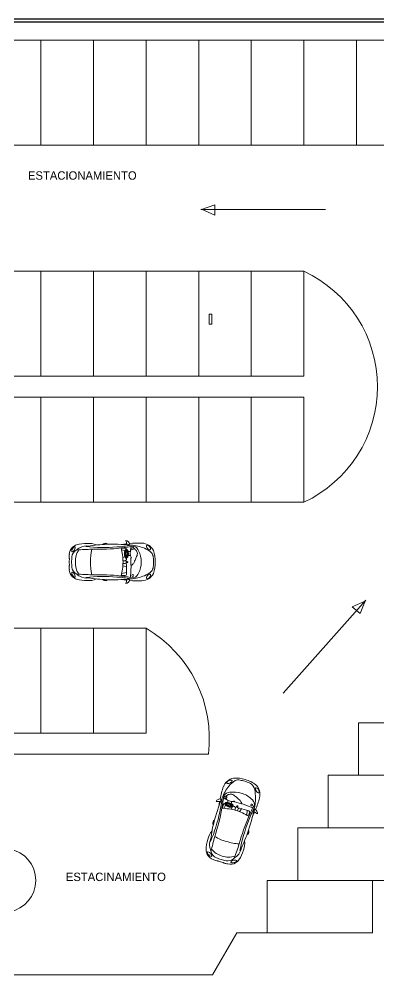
# Model space of a CAD drawing. Header units: millimetres. Extents: x 255 to 764, y 60 to 269.
# Drawn here: x 310.15 to 327.25, y 177.73 to 223.23 of the extents above; entities that cross this region are included whole.
import ezdxf

# ---------------------------------------------------------------- set-up
doc = ezdxf.new("R2010")
doc.units = ezdxf.units.MM
for name, color, linetype, lineweight in [('ARBOLES A', 1, 'Continuous', 9), ('AUTOS', 1, 'Continuous', 9), ('BANQUETA', 2, 'Continuous', 20), ('CANCHAS', 1, 'Continuous', 9), ('HATCH', 1, 'Continuous', 9), ('TEXTO 01', 3, 'Continuous', 30), ('TEXTO 02', 1, 'Continuous', 13)]:
    doc.layers.add(name, color=color, linetype=linetype, lineweight=lineweight)

# ---------------------------------------------------------------- blocks, each defined once
blk = doc.blocks.new('newbp')
at = {"linetype": 'Continuous'}
for p, q in [((-0.912, 0.75), (-0.86, 0.936)), ((-0.912, 0.75), (-1.017, 0.773)), ((-1.002, 0.77), (-1.016, 0.74)), ((-0.877, 0.539), (-0.877, 0.119)), ((-0.877, 0.459), (-0.672, 0.505)), ((-0.652, 0.589), (-0.827, 0.589)), ((-0.892, 0.034), (-0.92, 0.028)), ((-0.876, 0.198), (-0.723, 0.166)), ((-0.827, 0.069), (-0.731, 0.069)), ((-0.892, -0.023), (-0.92, -0.017)), ((-0.91, -0.297), (-0.888, -0.197)), ((-0.899, -0.296), (-0.877, -0.196)), ((-0.877, -0.235), (-0.847, -0.228)), ((-0.822, -0.222), (-0.721, -0.2)), ((-1.064, -0.553), (-1.084, -0.679)), ((-0.912, -0.756), (-1.017, -0.779)), ((-1.002, -0.776), (-1.016, -0.747)), ((-0.912, -0.756), (-0.86, -0.943)), ((-0.904, -0.456), (-0.888, -0.536)), ((-0.893, -0.455), (-0.877, -0.535)), ((-0.869, -0.497), (-0.841, -0.503)), ((-0.817, -0.508), (-0.665, -0.54))]:
    blk.add_line(p, q, dxfattribs=at)
for p, q in [((-1.055, 0.668), (-1.093, 0.141)), ((-1.077, 0.127), (-1.07, -0.16)), ((-0.963, -0.288), (-1.054, -0.293)), ((-0.908, -0.286), (-0.939, -0.287)), ((-0.958, -0.463), (-1.055, -0.455)), ((-0.902, -0.467), (-0.933, -0.465))]:
    blk.add_line(p, q)
for points in [[(-0.731, -0.061), (-0.827, -0.061, 0.414214), (-0.877, -0.111), (-0.877, -0.172)], [(-0.877, -0.556, 0.414214), (-0.827, -0.606), (-0.68, -0.606)]]:
    blk.add_lwpolyline(points, format="xyb", dxfattribs=at)
for points in [[(-0.877, -0.196), (-0.877, -0.235)], [(-0.877, -0.513), (-0.877, -0.535)]]:
    blk.add_lwpolyline(points, dxfattribs=at)
for centre, radius, start, end in [((-0.845, 0.765), 0.172, 94.8358, 177.4105), ((-0.825, 0.038), 1.316, 159.343, 181.797), ((-1.528, 0.227), 0.596, 93.1042, 152.5294), ((-1.416, -0.145), 0.781, 108.4873, 134.9605), ((-0.943, -1.167), 1.905, 94.045, 112.2344), ((-1.391, -2.848), 3.675, 84.0793, 92.6383), ((-0.426, -0.003), 1.099, 153.8158, 180.034), ((-1.049, 0.333), 0.394, 113.5432, 157.7315), ((0.434, 9.601), 9.056, 259.568, 263.1462), ((-0.295, -6.336), 7.112, 86.9826, 96.3138), ((-0.206, 5.111), 4.464, 258.7428, 266.7414), ((-1.391, -2.848), 3.675, 79.4187, 82.3204), ((-0.827, 0.539), 0.05, 90, 180), ((2.043, -0.084), 2.778, 165.5534, 178.3371), ((0.347, 9.038), 8.487, 263.2731, 271.8915), ((0.142, 7.376), 6.748, 264.8845, 276.3963), ((-0.008, 0.773), 0.0318, 97.347, 181.047), ((-0.005, 0.782), 0.0102, 105.925, 249.0437), ((0.039, 0.659), 0.154, 42.3185, 109.578), ((0.029, 0.665), 0.132, 87.1047, 105.925), ((0.04, 0.731), 0.0661, 63.2181, 93.6483), ((0.061, 0.773), 0.0191, 341.3047, 62.6447), ((-0.187, -4.943), 5.716, 79.1065, 87.3355), ((0.771, -0.039), 0.851, 85.5476, 113.8305), ((-1.267, 0.067), 1.956, 357.937, 14.4502), ((-1.575, -60.4), 60.995, 87.30608, 87.93042), ((0.845, 0.056), 0.642, 61.3785, 96.9532), ((0.88, -0.576), 1.387, 72.3333, 91.7581), ((0.666, -0.272), 1.016, 50.3417, 61.3785), ((0.503, 0.041), 0.848, 357.0193, 35.4395), ((1.172, 0.342), 0.423, 44.6346, 72.3333), ((1.145, 0.198), 0.355, 3.2978, 61.4623), ((1.138, 0.302), 0.476, 3.7909, 45.1844), ((-0.688, 0.035), 1.374, 172.7936, 181.5977), ((-1.713, 0.186), 0.338, 138.9346, 176.4235), ((-0.92, 0.006), 0.0224, 90, 270), ((-0.892, 0.006), 0.0281, 247.3801, 112.6199), ((-0.827, 0.119), 0.05, 180, 270), ((-12.519, -0.99), 14.07, 4.0226, 4.9268), ((1.53, 0.182), 0.0938, 331.033, 350.1956), ((2.084, 0.13), 0.472, 179.1597, 182.63), ((0.197, 0.166), 1.425, 0.0094, 6.7284), ((0.778, 0.022), 0.839, 358.2457, 5.8814), ((-0.825, -0.045), 1.316, 178.203, 200.657), ((-0.688, -0.042), 1.374, 178.4023, 187.2064), ((-1.713, -0.193), 0.338, 183.5765, 221.0654), ((-1.416, 0.138), 0.781, 225.0395, 251.5127), ((-0.426, -0.004), 1.099, 179.966, 206.1842), ((2.043, 0.077), 2.778, 181.6629, 194.4466), ((-1.267, -0.074), 1.956, 345.5498, 2.063), ((0.503, -0.047), 0.848, 324.5605, 2.9807), ((1.145, -0.204), 0.355, 298.5377, 356.7022), ((1.138, -0.308), 0.476, 314.8156, 356.2091), ((-12.519, 0.984), 14.07, 355.0732, 355.9774), ((2.084, -0.137), 0.472, 177.37, 180.8403), ((1.53, -0.189), 0.0938, 9.8044, 28.967), ((0.778, -0.029), 0.839, 354.1186, 1.7543), ((0.197, -0.173), 1.425, 353.2716, 359.9906), ((-1.528, -0.234), 0.596, 207.4706, 266.8958), ((-0.943, 1.16), 1.905, 247.7656, 265.955), ((-1.391, 2.841), 3.675, 267.3617, 275.9207), ((-1.049, -0.34), 0.394, 202.2685, 246.4568), ((0.434, -9.608), 9.056, 96.8538, 100.432), ((-0.206, -5.118), 4.464, 93.2586, 101.2572), ((-0.295, 6.329), 7.112, 263.6862, 273.0174), ((-0.845, -0.772), 0.172, 182.5895, 265.1642), ((-1.391, 2.841), 3.675, 277.6796, 280.5813), ((0.347, -9.044), 8.487, 88.1085, 96.7269), ((0.142, -7.382), 6.748, 83.6037, 95.1155), ((-0.008, -0.779), 0.0318, 178.953, 262.653), ((-0.005, -0.789), 0.0102, 110.9563, 254.075), ((0.039, -0.666), 0.154, 250.422, 317.6815), ((0.029, -0.671), 0.132, 254.075, 272.8953), ((0.04, -0.737), 0.0661, 266.3517, 296.7819), ((0.061, -0.78), 0.0191, 297.3553, 18.6953), ((-0.187, 4.936), 5.716, 272.6645, 280.8935), ((0.771, 0.032), 0.851, 246.1695, 274.4524), ((-1.575, 60.394), 60.995, 272.06958, 272.69392), ((0.845, -0.062), 0.642, 263.0468, 298.6215), ((0.88, 0.569), 1.387, 268.2419, 287.6667), ((0.666, 0.266), 1.016, 298.6215, 309.6583), ((1.172, -0.348), 0.423, 287.6667, 315.3654)]:
    blk.add_arc(centre, radius, start, end, dxfattribs=at)
for centre, major_axis, ratio in [((-1.845, 0.63), (-0.083, -0.0937), 0.463754), ((1.432, 0.551), (-0.061, 0.112), 0.405921)]:
    blk.add_ellipse(centre, major_axis=major_axis, ratio=ratio, dxfattribs=at)
for centre in [(-1.157, 0.583), (-1.157, -0.595)]:
    blk.add_ellipse(centre, major_axis=(0, 0.0429), ratio=0.983266, start_param=4.712389, end_param=10.995574)
at = {"linetype": 'Continuous', "extrusion": (0, 0, -1)}
for centre, major_axis, ratio in [((-1.845, -0.637), (-0.083, 0.0937), 0.463754), ((1.432, -0.557), (-0.061, -0.112), 0.405921)]:
    blk.add_ellipse(centre, major_axis=major_axis, ratio=ratio, dxfattribs=at)
for points, knots in [([(-1.077, 0.127), (-1.08, 0.133), (-1.1, 0.15), (-1.144, 0.115), (-1.18, 0.072), (-1.223, -0.001), (-1.273, -0.105), (-1.318, -0.221), (-1.36, -0.328), (-1.36, -0.418), (-1.323, -0.493), (-1.275, -0.55), (-1.223, -0.585), (-1.193, -0.622), (-1.178, -0.647), (-1.165, -0.693)], [0, 0, 0, 0, 0.527288, 1.647451, 3.487558, 5.099073, 7.968657, 12.238313, 14.475187, 16.613757, 18.744202, 20.639343, 22.223389, 23.452731, 24.286529, 24.286529, 24.286529, 24.286529]), ([(-1.064, -0.553), (-1.068, -0.556), (-1.074, -0.561), (-1.09, -0.565), (-1.091, -0.555), (-1.09, -0.549), (-1.084, -0.542), (-1.074, -0.534), (-1.065, -0.513), (-1.054, -0.475), (-1.047, -0.407), (-1.047, -0.336), (-1.059, -0.269), (-1.08, -0.228), (-1.088, -0.195), (-1.105, -0.188), (-1.099, -0.183), (-1.093, -0.18), (-1.084, -0.181), (-1.077, -0.178), (-1.065, -0.181), (-1.07, -0.166), (-1.07, -0.16)], [0, 0, 0, 0, 0.0138597, 0.0278304, 0.0329137, 0.0379971, 0.0465756, 0.0592704, 0.0762214, 0.1105991, 0.1789801, 0.2766959, 0.3173629, 0.3800771, 0.4110544, 0.4160421, 0.4210284, 0.4277212, 0.4387433, 0.4448131, 0.4508005, 0.4694463, 0.4694463, 0.4694463, 0.4694463]), ([(-0.963, -0.295), (-0.965, -0.308), (-0.954, -0.235), (-0.937, -0.215), (-0.911, -0.179), (-0.882, -0.17), (-0.85, -0.176), (-0.829, -0.211), (-0.799, -0.257), (-0.788, -0.322), (-0.788, -0.395), (-0.797, -0.462), (-0.818, -0.517), (-0.844, -0.55), (-0.872, -0.561), (-0.892, -0.557), (-0.911, -0.55), (-0.925, -0.529), (-0.95, -0.494), (-0.965, -0.414), (-0.974, -0.382), (-0.961, -0.282), (-0.963, -0.295)], [0, 0, 0, 0, 0.03969, 0.089634, 0.13125, 0.1542862, 0.1797268, 0.2207266, 0.2680991, 0.3447665, 0.4095645, 0.4843001, 0.541515, 0.5817687, 0.6060665, 0.6262474, 0.6436722, 0.6634686, 0.6988791, 0.7758465, 0.8696394, 0.907731, 0.907731, 0.907731, 0.907731]), ([(-0.938, -0.293), (-0.938, -0.289), (-0.937, -0.284), (-0.935, -0.274), (-0.934, -0.268), (-0.93, -0.253), (-0.928, -0.246), (-0.924, -0.237), (-0.922, -0.235), (-0.918, -0.229), (-0.916, -0.227), (-0.91, -0.219), (-0.906, -0.213), (-0.899, -0.206), (-0.896, -0.203), (-0.892, -0.2), (-0.89, -0.199), (-0.886, -0.197), (-0.884, -0.197), (-0.879, -0.196), (-0.875, -0.196), (-0.871, -0.198), (-0.87, -0.198), (-0.867, -0.199), (-0.865, -0.201), (-0.861, -0.206), (-0.858, -0.209), (-0.853, -0.218), (-0.85, -0.223), (-0.844, -0.232), (-0.841, -0.237), (-0.835, -0.247), (-0.832, -0.253), (-0.827, -0.264), (-0.824, -0.27), (-0.82, -0.282), (-0.819, -0.289), (-0.815, -0.309), (-0.814, -0.323), (-0.812, -0.352), (-0.812, -0.366), (-0.814, -0.41), (-0.818, -0.438), (-0.829, -0.476), (-0.833, -0.486), (-0.84, -0.501), (-0.843, -0.506), (-0.849, -0.516), (-0.852, -0.52), (-0.858, -0.527), (-0.861, -0.529), (-0.867, -0.533), (-0.871, -0.534), (-0.874, -0.535), (-0.875, -0.535), (-0.879, -0.535), (-0.881, -0.534), (-0.885, -0.533), (-0.888, -0.532), (-0.892, -0.531), (-0.894, -0.53), (-0.895, -0.529), (-0.895, -0.529), (-0.896, -0.529), (-0.897, -0.528), (-0.899, -0.526), (-0.9, -0.523), (-0.904, -0.518), (-0.905, -0.516), (-0.908, -0.511), (-0.91, -0.509), (-0.914, -0.503), (-0.917, -0.498), (-0.921, -0.49), (-0.923, -0.486), (-0.926, -0.476), (-0.928, -0.471), (-0.933, -0.456), (-0.935, -0.445), (-0.938, -0.429), (-0.94, -0.423), (-0.942, -0.413), (-0.943, -0.408), (-0.945, -0.395), (-0.946, -0.387), (-0.946, -0.369), (-0.945, -0.363), (-0.945, -0.351), (-0.944, -0.345), (-0.942, -0.326), (-0.94, -0.309), (-0.939, -0.298), (-0.939, -0.296), (-0.938, -0.295), (-0.938, -0.294), (-0.938, -0.293), (-0.938, -0.293), (-0.938, -0.293)], [0.497033, 0.497033, 0.497033, 0.497033, 0.723444, 0.723444, 0.974636, 0.974636, 1.50964, 1.50964, 2.044645, 2.044645, 2.271061, 2.271061, 2.862376, 2.862376, 3.217654, 3.217654, 3.537253, 3.537253, 3.856852, 3.856852, 4.368613, 4.368613, 4.584627, 4.584627, 4.99269, 4.99269, 5.400753, 5.400753, 5.808816, 5.808816, 6.216879, 6.216879, 6.778716, 6.778716, 7.350371, 7.350371, 7.922025, 7.922025, 9.065335, 9.065335, 10.208644, 10.208644, 12.495263, 12.495263, 13.409896, 13.409896, 13.929088, 13.929088, 14.44828, 14.44828, 14.909885, 14.909885, 15.371489, 15.371489, 15.62524, 15.62524, 15.87899, 15.87899, 16.120875, 16.120875, 16.36276, 16.36276, 16.51635, 16.51635, 16.669941, 16.669941, 16.921521, 16.921521, 17.136676, 17.136676, 17.351831, 17.351831, 17.782142, 17.782142, 18.204974, 18.204974, 18.627807, 18.627807, 19.473473, 19.473473, 19.978923, 19.978923, 20.484372, 20.484372, 21.475119, 21.475119, 21.859144, 21.859144, 22.162884, 22.162884, 22.770362, 22.770362, 22.900493, 22.900493, 22.951221, 22.951221, 22.964298, 22.964298, 22.964298, 22.964298]), ([(-0.904, -0.456), (-0.906, -0.449), (-0.907, -0.442), (-0.91, -0.43), (-0.911, -0.424), (-0.913, -0.414), (-0.914, -0.409), (-0.917, -0.396), (-0.918, -0.388), (-0.917, -0.37), (-0.917, -0.364), (-0.916, -0.352), (-0.916, -0.346), (-0.914, -0.326), (-0.912, -0.31), (-0.91, -0.299), (-0.91, -0.298), (-0.91, -0.297)], [18.939067, 18.939067, 18.939067, 18.939067, 19.473473, 19.473473, 19.978923, 19.978923, 20.484372, 20.484372, 21.475119, 21.475119, 21.859144, 21.859144, 22.162884, 22.162884, 22.770362, 22.770362, 22.871566, 22.871566, 22.871566, 22.871566]), ([(-0.893, -0.455), (-0.895, -0.448), (-0.896, -0.442), (-0.899, -0.429), (-0.9, -0.423), (-0.902, -0.413), (-0.903, -0.408), (-0.906, -0.395), (-0.907, -0.387), (-0.906, -0.369), (-0.906, -0.363), (-0.905, -0.351), (-0.905, -0.345), (-0.903, -0.326), (-0.901, -0.309), (-0.899, -0.298), (-0.899, -0.297), (-0.899, -0.296)], [18.939067, 18.939067, 18.939067, 18.939067, 19.473473, 19.473473, 19.978923, 19.978923, 20.484372, 20.484372, 21.475119, 21.475119, 21.859144, 21.859144, 22.162884, 22.162884, 22.770362, 22.770362, 22.871566, 22.871566, 22.871566, 22.871566]), ([(-0.883, -0.222), (-0.882, -0.225), (-0.88, -0.227), (-0.875, -0.234), (-0.873, -0.239), (-0.867, -0.249), (-0.863, -0.255), (-0.858, -0.266), (-0.856, -0.272), (-0.852, -0.284), (-0.85, -0.291), (-0.847, -0.311), (-0.845, -0.325), (-0.844, -0.354), (-0.844, -0.368), (-0.846, -0.412), (-0.85, -0.44), (-0.86, -0.478), (-0.864, -0.488), (-0.871, -0.503), (-0.874, -0.508), (-0.878, -0.515), (-0.88, -0.517), (-0.881, -0.518)], [5.596292, 5.596292, 5.596292, 5.596292, 5.808816, 5.808816, 6.216879, 6.216879, 6.778716, 6.778716, 7.350371, 7.350371, 7.922025, 7.922025, 9.065335, 9.065335, 10.208644, 10.208644, 12.495263, 12.495263, 13.409896, 13.409896, 13.929088, 13.929088, 14.118229, 14.118229, 14.118229, 14.118229])]:
    blk.add_open_spline(points, degree=3, knots=knots)
blk = doc.blocks.new('AutoP31 Planta Beetle')
at = {"xscale": 1.088628099999994, "yscale": 1.088628099999994, "zscale": 1.0886281, "rotation": 180}
blk.add_blockref('newbp', (1.766, 1.019), dxfattribs=at)

msp = doc.modelspace()

# ---------------------------------------------------------------- linework, layer by layer
at = {"layer": 'ARBOLES A'}
msp.add_lwpolyline([(319.186, 209.189), (319.303, 209.189), (319.303, 208.705), (319.186, 208.705)], close=True, dxfattribs=at)
at = {"layer": 'AUTOS'}
for p, q in [((332.722, 189.729), (326.278, 189.729)), ((331.278, 187.229), (324.835, 187.229)), ((329.835, 184.729), (323.392, 184.729)), ((328.392, 182.229), (321.948, 182.229)), ((320.505, 179.729), (319.35, 177.729)), ((326.948, 179.729), (320.505, 179.729))]:
    msp.add_line(p, q, dxfattribs=at)
for centre, radius, start, end in [((321.115, 205.729), 6.071, 295.0576, 64.9424), ((313.103, 188.979), 6.088, 352.9241, 59.5742)]:
    msp.add_arc(centre, radius, start, end, dxfattribs=at)
at = {"layer": 'BANQUETA'}
msp.add_line((279.686, 177.729), (319.35, 177.729), dxfattribs=at)
msp.add_arc((309.411, 182.229), 1.525, 280.3889, 79.6111, dxfattribs=at)
at = {"layer": 'CANCHAS'}
for p, q in [((291.186, 222.229), (333.686, 222.229)), ((311.186, 217.229), (311.186, 222.229)), ((313.686, 217.229), (313.686, 222.229)), ((316.186, 217.229), (316.186, 222.229)), ((318.686, 217.229), (318.686, 222.229)), ((321.186, 217.229), (321.186, 222.229)), ((323.686, 217.229), (323.686, 222.229)), ((326.186, 217.229), (326.186, 222.229)), ((291.186, 217.229), (340.712, 217.229)), ((291.186, 211.229), (323.686, 211.229)), ((311.186, 206.229), (311.186, 211.229)), ((313.686, 206.229), (313.686, 211.229)), ((316.186, 206.229), (316.186, 211.229)), ((318.686, 206.229), (318.686, 211.229)), ((321.186, 206.229), (321.186, 211.229)), ((323.686, 206.229), (323.686, 211.229)), ((291.186, 206.229), (323.686, 206.229)), ((291.186, 205.229), (323.686, 205.229)), ((311.186, 200.229), (311.186, 205.229)), ((313.686, 200.229), (313.686, 205.229)), ((316.186, 200.229), (316.186, 205.229)), ((318.686, 200.229), (318.686, 205.229)), ((321.186, 200.229), (321.186, 205.229)), ((323.686, 200.229), (323.686, 205.229)), ((291.186, 200.229), (323.686, 200.229)), ((291.186, 194.229), (316.186, 194.229)), ((311.186, 189.229), (311.186, 194.229)), ((313.686, 189.229), (313.686, 194.229)), ((316.186, 189.229), (316.186, 194.229)), ((326.278, 187.229), (326.278, 189.729)), ((291.186, 189.229), (316.186, 189.229)), ((285.709, 188.229), (319.145, 188.229)), ((324.835, 184.729), (324.835, 187.229)), ((323.392, 182.229), (323.392, 184.729)), ((321.948, 179.729), (321.948, 182.229)), ((326.948, 179.729), (326.948, 182.229))]:
    msp.add_line(p, q, dxfattribs=at)
at = {"layer": 'HATCH', "lineweight": 0}
for p, q in [((319.456, 214.394), (318.812, 214.16)), ((319.456, 213.897), (319.456, 214.394)), ((324.711, 214.166), (318.791, 214.166)), ((318.812, 214.189), (319.456, 213.897)), ((322.699, 191.147), (326.629, 195.574)), ((326.633, 195.543), (325.987, 195.255)), ((325.987, 195.255), (326.358, 194.925)), ((326.358, 194.925), (326.611, 195.562))]:
    msp.add_line(p, q, dxfattribs=at)
at = {"layer": 'TEXTO 01'}
for p, q in [((349.504, 223.229), (271.536, 223.229)), ((349.464, 223.079), (271.686, 223.079))]:
    msp.add_line(p, q, dxfattribs=at)

# ---------------------------------------------------------------- block references
at = {"layer": 'AUTOS'}
msp.add_blockref('AutoP31 Planta Beetle', (312.525, 196.362), dxfattribs=at)
at = {"layer": 'AUTOS', "rotation": 73.22242607081161}
msp.add_blockref('AutoP31 Planta Beetle', (320.698, 182.809), dxfattribs=at)

# ---------------------------------------------------------------- texts
at = {"layer": 'TEXTO 02', "char_height": 0.4, "width": 25.7414, "attachment_point": 1}
for s, insert in [('ESTACIONAMIENTO', (310.567, 215.984)), ('ESTACINAMIENTO', (312.37, 182.595))]:
    msp.add_mtext(s, dxfattribs=dict(at, insert=insert))

doc.saveas('drawing.dxf')
